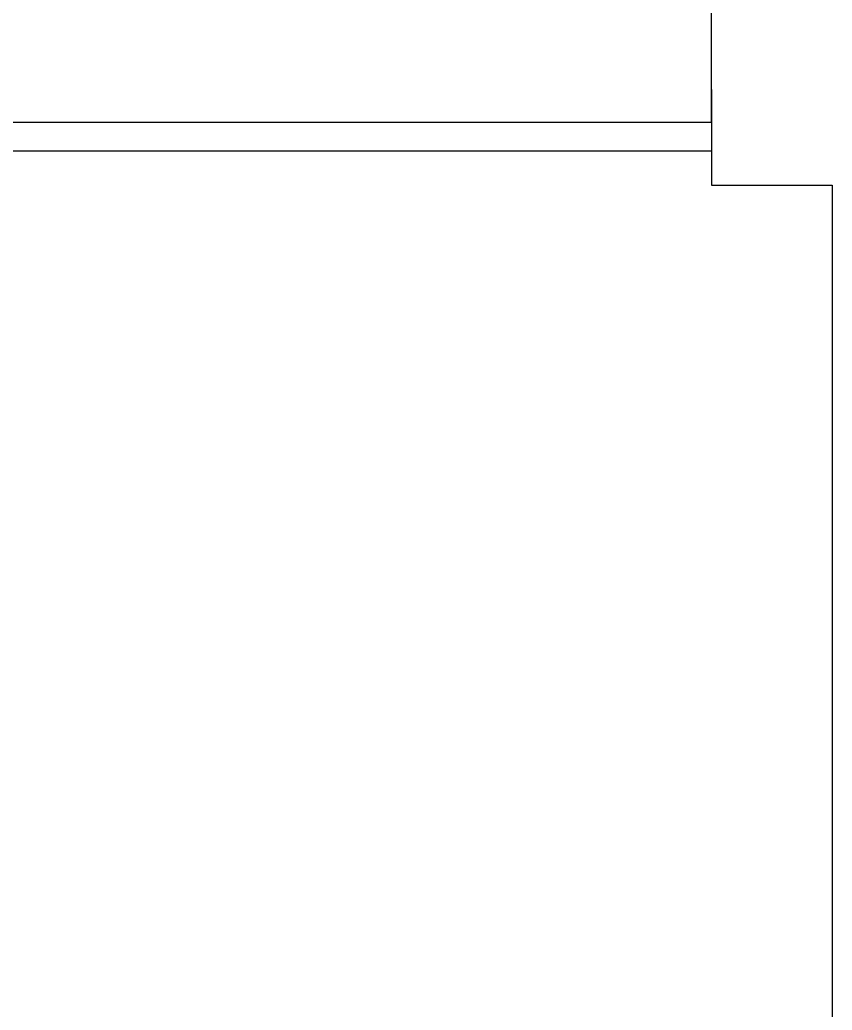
# Model space of a CAD drawing. Header units: inches. Extents: x 478327 to 492265, y -26791 to -22136.
# Drawn here: x 480597.03 to 480635.38, y -26087.05 to -26040.35 of the extents above; entities that cross this region are included whole.
import ezdxf

# ---------------------------------------------------------------- set-up
doc = ezdxf.new("R2010")
doc.units = ezdxf.units.IN
doc.header["$MEASUREMENT"] = 0
doc.layers.add('GLAZING', color=4, linetype='Continuous')
doc.layers.add('I-WALL-IN', color=3, linetype='Continuous')

msp = doc.modelspace()

# ---------------------------------------------------------------- linework, layer by layer
at = {"layer": 'GLAZING', "elevation": 6.93}
for points in [[(480539.68, -26045.18), (480629.68, -26045.18)], [(480539.68, -26046.53), (480629.68, -26046.53)]]:
    msp.add_lwpolyline(points, dxfattribs=at)
at = {"layer": 'I-WALL-IN'}
for p, q in [((480629.68, -26045.18, 6.93), (480629.68, -26039.139, 6.93)), ((480629.68, -26043.639, 6.93), (480629.68, -26048.139, 6.93))]:
    msp.add_line(p, q, dxfattribs=at)
at = {"layer": 'I-WALL-IN', "elevation": 6.93}
for points in [[(480629.68, -26048.139), (480635.376, -26048.139)], [(480635.376, -26048.139), (480635.376, -26257.389)]]:
    msp.add_lwpolyline(points, dxfattribs=at)

doc.saveas('drawing.dxf')
